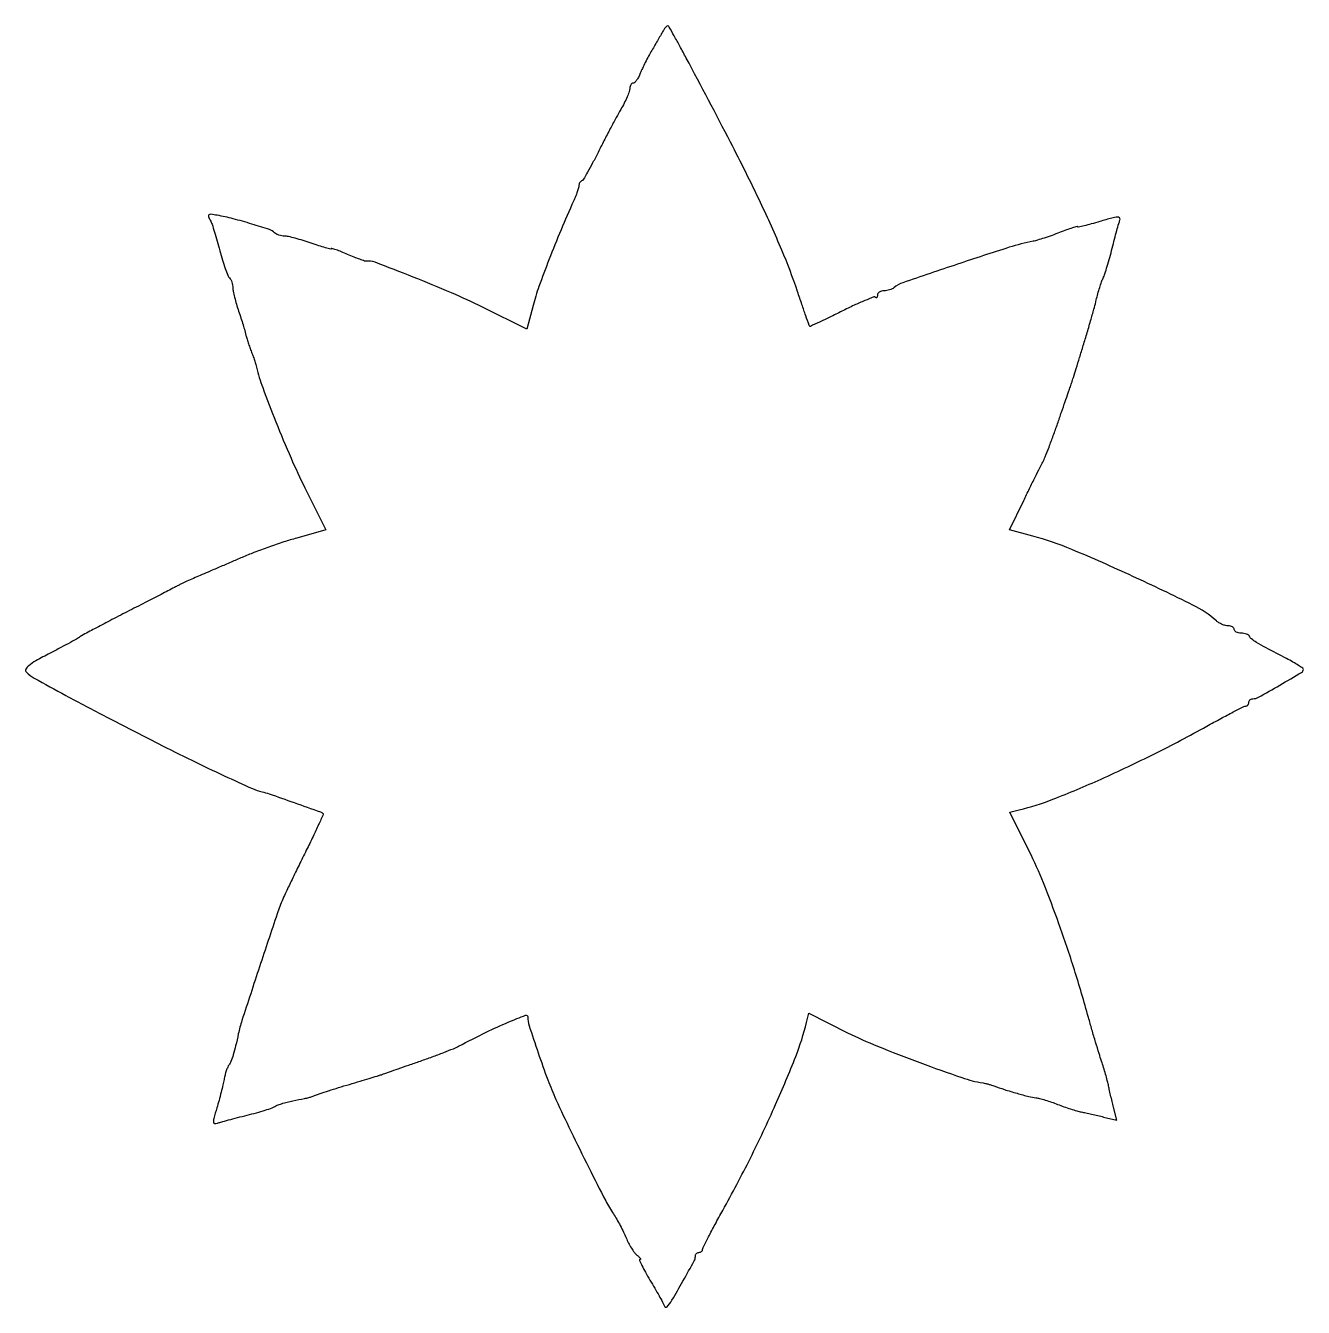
# Model space of a CAD drawing. Extents: x 1 to 352, y 0 to 352.
import ezdxf

# ---------------------------------------------------------------- set-up
doc = ezdxf.new("R2010")
doc.units = 0

msp = doc.modelspace()

# ---------------------------------------------------------------- linework, layer by layer
msp.add_lwpolyline([(176.134531, 350.335646, -0.002876), (175.601406, 349.395942, -0.000931), (174.801739, 348.011096, -0.000928), (173.906878, 346.474614, -0.001042), (173.04025, 345, 0.009562), (172.169554, 343.45894, 0.007037), (171.262002, 341.720312, 0.007116), (170.449888, 340.05098, 0.015724), (169.888915, 338.75, -0.026534), (169.407605, 337.696957, -0.035982), (168.857927, 336.807813, -0.039095), (168.319829, 336.173846, -0.199813), (167.902175, 336, 0.160307), (167.558062, 335.886763, 0.096671), (167.265014, 335.56726, 0.078265), (167.067096, 335.090229, 0.059337), (167, 334.526841, -0.087677), (166.854843, 333.70541, -0.015077), (166.265647, 332.230101, -0.016014), (165.457162, 330.522276, -0.0137), (164.500074, 328.776841, 0.00783), (163.285179, 326.621649, 0.002906), (161.641268, 323.553197, 0.002879), (159.886574, 320.184911, 0.003472), (158.278504, 317, -0.006115), (156.795967, 314.101899, -0.009091), (155.42143, 311.605208, -0.004849), (154.2101, 309.543192, -0.157629), (153.778431, 309.166667, 0.097158), (153.480708, 308.963727, 0.063932), (153.228664, 308.632936, 0.06111), (153.058069, 308.230946, 0.069932), (153, 307.817796, -0.071006), (152.917747, 307.241521, -0.011897), (152.579211, 306.174928, -0.012821), (152.115949, 304.932023, -0.011063), (151.567528, 303.651129, 0.007289), (148.106975, 295.734322, 0.006821), (144.798794, 287.543827, 0.006931), (142.044435, 280.144779, 0.020608), (140.43893, 274.978318), (138.703427, 268.456636), (126.533897, 274.50235, 0.013597), (118.014049, 278.449862, 0.007676), (107.487456, 282.793363, 0.003268), (97.031036, 286.842424, 0.124535), (94.547206, 287.129636, -0.118316), (94.187857, 287.166731, -0.004088), (92.853263, 287.648728, -0.007443), (91.279852, 288.258344, -0.005108), (89.512869, 288.994484, 0.006833), (87.781941, 289.708608, 0.011913), (86.325655, 290.24648, 0.006114), (85.134018, 290.638405, 0.506809), (85, 290.540149, -0.491307), (84.860816, 290.432693, -0.00439), (83.391714, 290.830843, -0.010207), (81.624773, 291.365538, -0.005931), (79.524983, 292.075686, 0.009456), (77.295035, 292.812377, 0.010606), (75.122163, 293.434733, 0.009958), (73.255221, 293.887304, 0.054531), (72.224983, 294, -0.045377), (71.456539, 294.069883, -0.037004), (70.657026, 294.278601, -0.038367), (69.945103, 294.58467, -0.075605), (69.45, 294.94843, 0.116751), (68.083398, 295.790294, 0.006307), (63.214558, 297.33413, 0.010815), (58.052914, 298.778304, 0.018047), (53.645896, 299.741128, 0.012357), (51.979751, 300.000264, 0.192686), (51.431086, 299.859509, 0.337298), (51.306116, 299.438171, 0.030967), (51.784565, 298.378779, -0.038034), (52.267293, 297.268386, -0.006989), (52.971103, 295.14514, -0.007472), (53.724287, 292.631805, -0.006736), (54.429736, 290.008933, 0.009546), (55.132603, 287.453005, 0.012421), (55.878429, 285.14293, 0.01011), (56.583093, 283.25569, 0.102311), (57.041067, 282.558933, -0.073207), (57.408749, 282.064319, -0.038671), (57.718313, 281.363202, -0.03746), (57.929386, 280.581102, -0.047213), (58, 279.834947, 0.049665), (58.096453, 278.866307, 0.010722), (58.464331, 277.220725, 0.011088), (58.975594, 275.325986, 0.010392), (59.5807, 273.414051, -0.003862), (60.210092, 271.512091, -0.004161), (60.794154, 269.647312, -0.003936), (61.269354, 268.039258, -0.019829), (61.491901, 267.129103, 0.02168), (61.697384, 266.302006, 0.00702), (62.071236, 265.097299, 0.006984), (62.524921, 263.768051, 0.007793), (63, 262.5, -0.006225), (63.47604, 261.241412, -0.005789), (63.932628, 259.940625, -0.005781), (64.311783, 258.774795, -0.019416), (64.521254, 258, 0.032089), (66.177001, 252.438732, 0.006819), (69.80507, 243.005507, 0.007568), (73.959015, 233.0682, 0.012962), (77.761488, 224.927934), (83.537023, 213.355868), (75.547256, 211.116984, 0.010122), (71.977511, 210.038279, 0.006322), (67.839789, 208.637891, 0.006343), (63.795488, 207.153928, 0.011461), (60.528744, 205.821483, -0.000401), (57.508126, 204.510778, -0.000318), (54.242819, 203.099479, -0.000322), (51.213172, 201.794638, -0.000806), (49, 200.847358, 0.003011), (47.167181, 200.053295, 0.003202), (45.38125, 199.253045, 0.003048), (43.852943, 198.545166, 0.014757), (43, 198.11258, -0.005516), (41.951955, 197.556461, -0.00024), (38.26875, 195.656073, -0.000409), (33.897778, 193.408004, -0.000292), (29, 190.897655, 0.001446), (24.172782, 188.409386, 0.002246), (20.025, 186.232436, 0.000653), (16.430887, 184.31942, 0.073876), (16, 184, -0.06963), (15.590132, 183.690762, -0.001496), (13.381781, 182.471875, -0.003412), (10.780119, 181.069039, -0.002292), (7.78904, 179.5, 0.007552), (3.889992, 177.402069, 0.041865), (1.917044, 176.074155, 0.113821), (1.148263, 175.09985, 0.316305), (1.28915, 174.285604, 0.070104), (3.420646, 172.676001, 0.002715), (12.094924, 167.92165, 0.00433), (23.22671, 162.022748, 0.002123), (37.5, 154.693451, 0.004129), (46.725879, 150.100851, 0.004743), (55.611562, 145.87264, 0.003016), (63.359239, 142.33232, 0.052252), (65.995596, 141.46398, -0.030595), (67.97466, 140.905712, -0.001312), (74.805859, 138.498967, -0.000542), (82.033607, 135.922343, -0.085318), (82.780726, 135.500746, -0.340147), (82.832393, 135.28115, -0.001006), (81.538578, 132.435115, -0.004943), (80.017845, 129.192876, -0.002998), (78.157927, 125.385941, 0.001477), (76.168152, 121.344436, 0.001574), (74.244279, 117.37587, 0.001494), (72.610206, 113.951737, 0.007317), (71.720671, 112, 0.022504), (70.160238, 107.952914, 0.000955), (65.315222, 93.386039, 0.00083), (60.468415, 78.638255, 0.026932), (59.492701, 75, -0.006667), (58.760384, 71.748068, -0.014017), (58.087582, 69.247807, -0.016028), (57.470568, 67.40415, -0.08021), (56.93563, 66.459112, 0.067967), (56.579777, 65.864696, 0.019225), (56.193547, 64.854746, 0.018996), (55.841011, 63.668321, 0.019023), (55.579731, 62.459112, -0.013431), (55.27985, 60.991998, -0.005028), (54.783507, 58.950868, -0.004977), (54.198011, 56.737008, -0.006016), (53.602871, 54.671501, 0.005335), (52.767055, 51.785465, 0.075278), (52.637453, 50.719177, 0.368579), (52.964582, 50.357716, 0.124478), (53.726726, 50.448629, -0.022251), (54.695341, 50.771675, -0.002941), (56.779378, 51.351896, -0.003407), (59.260761, 52.008917, -0.002851), (61.902483, 52.673125, 0.006852), (64.50225, 53.348945, 0.008989), (66.855729, 54.041028, 0.006919), (68.797474, 54.67981, 0.08044), (69.5, 55.056511, -0.074395), (70.123034, 55.40029, -0.013367), (71.38125, 55.829799, -0.014163), (72.895277, 56.255188, -0.012385), (74.5, 56.615403, 0.000988), (77.680454, 57.253557, 0.012744), (78.860993, 57.52435, 0.024865), (79.753218, 57.801018, 0.008829), (81, 58.28182, -0.017949), (81.956647, 58.630834, -0.001817), (84.2625, 59.370216, -0.002274), (87.018264, 60.229061, -0.00181), (90, 61.131681, 0.000009), (92.910439, 62.001287, 0.000013), (95.44375, 62.758331, 0.000005), (97.625388, 63.410367, 0.00032), (98, 63.522594, 0.01001), (98.282652, 63.613675, 0.001898), (98.79375, 63.791913, 0.002026), (99.389058, 64.004774, 0.001859), (100, 64.228593, -0.004507), (100.965098, 64.576371, -0.000399), (103.409375, 65.430179, -0.000521), (106.326684, 66.443201, -0.000406), (109.5, 67.53853, 0.004509), (112.746118, 68.688881, 0.004888), (115.884375, 69.867849, 0.004612), (118.553954, 70.929049, 0.023624), (120, 71.600701, -0.006534), (127.581151, 75.442095, -0.013375), (133.640855, 78.215185, -0.008717), (138.360159, 80.127531, -0.526458), (139, 79.688271, 0.077736), (139.382636, 77.242031, 0.004219), (141.837027, 69.804775, 0.007256), (144.484334, 62.36142, 0.017858), (146.700298, 57, 0.005788), (150.797966, 48.27838, 0.003802), (155.707667, 38.328783, 0.002685), (160.397361, 29.127806, 0.029095), (162.52184, 25.542446, -0.016741), (163.409927, 24.124707, -0.009684), (164.38645, 22.365593, -0.009671), (165.298788, 20.560861, -0.016003), (165.989683, 19, 0.022842), (166.645853, 17.570716, 0.021202), (167.444828, 16.17028, 0.021732), (168.262161, 14.986577, 0.064052), (168.953393, 14.281803, -0.021191), (169.501569, 13.811062, -0.052817), (169.846802, 13.41211, -0.139275), (169.93492, 13.155713, -0.416359), (169.822955, 13.031803, 0.52341), (169.681983, 12.806678, 0.010431), (170.338584, 11.358987, 0.015292), (171.279577, 9.539296, 0.008546), (172.529032, 7.381771, -0.003305), (173.854417, 5.14746, -0.00429), (175.037923, 3.081439, -0.003243), (176.002539, 1.337113, -0.038377), (176.319172, 0.631771, 0.05023), (176.509125, 0.234083, 0.100462), (176.744663, -0.020667, 0.163574), (176.984115, -0.094748, 0.200675), (177.196095, 0, 0.056117), (178.574266, 1.842314, 0.004494), (181.602193, 7.116549, 0.002524), (184.691113, 12.676319, 0.126182), (185, 13.880811, -0.08812), (185.075901, 14.308136, -0.094692), (185.29375, 14.671238, -0.100036), (185.618514, 14.914138, -0.111146), (186, 15, 0.078041), (186.382012, 15.059991, 0.090351), (186.70625, 15.233663, 0.100781), (186.923011, 15.492083, 0.124911), (187, 15.795448, -0.117587), (187.133709, 16.35614, -0.00188), (188.626847, 19.281383, -0.004828), (190.415715, 22.672852, -0.003169), (192.538202, 26.545448, 0.011064), (200.110177, 40.893915, 0.011027), (207.048763, 55.579159, 0.011302), (212.588266, 68.801331, 0.03451), (215.509431, 78.075416), (216.12918, 80.650832), (226.81459, 75.322172, 0.019436), (235.00399, 71.628336, 0.007381), (246.692969, 67.093294, 0.006105), (258.195306, 62.983984, 0.042209), (264, 61.523118, -0.016113), (264.68269, 61.388702, -0.00914), (265.5, 61.184435, -0.009119), (266.316866, 60.94828, -0.014835), (267, 60.7148, 0.01282), (269.874735, 59.719333, 0.007613), (273.346633, 58.673837, 0.006786), (276.622503, 57.789403, 0.033567), (278.5, 57.4419, -0.034153), (279.532751, 57.249498, -0.010018), (281.0875, 56.815015, -0.010011), (282.82187, 56.254547, -0.010589), (284.5, 55.63482, 0.009044), (286.214679, 54.99557, 0.007526), (288.059375, 54.376654, 0.007611), (289.765865, 53.861023, 0.020372), (291, 53.562307, -0.004815), (292.211338, 53.308713, -0.002054), (293.827244, 52.947179, -0.002032), (295.547405, 52.547528, -0.002671), (297.114021, 52.167986), (300.728042, 51.271958), (299.832014, 54.885979, -0.002453), (299.451751, 56.452593, -0.001866), (299.049919, 58.172756, -0.001886), (298.68521, 59.788647, -0.004418), (298.427813, 61, 0.014553), (298.139222, 62.234534, 0.005519), (297.667446, 63.940625, 0.00546), (297.113456, 65.785355, 0.006645), (296.552936, 67.5, -0.007412), (295.879399, 69.571129, -0.002359), (294.936664, 72.675, -0.002354), (293.918696, 76.143803, -0.002621), (292.969934, 79.5, 0.008698), (289.089861, 92.614539, 0.009433), (284.853157, 105.233479, 0.010102), (280.5933, 116.449054, 0.019635), (276.666136, 125.18541), (271.349168, 135.87082), (273.924584, 136.490569, 0.03451), (283.198669, 139.411734, 0.011302), (296.420841, 144.951237, 0.011027), (311.106085, 151.889823, 0.011064), (325.454552, 159.461798, -0.003169), (329.327148, 161.584285, -0.004828), (332.718617, 163.373153, -0.00188), (335.64386, 164.866291, -0.117587), (336.204552, 165, 0.124911), (336.507917, 165.076989, 0.100781), (336.766337, 165.29375, 0.090351), (336.940009, 165.617988, 0.078041), (337, 166, -0.105892), (337.081721, 166.381546, -0.099308), (337.313511, 166.70625, -0.096192), (337.659853, 166.923907, -0.092583), (338.067272, 167, 0.127829), (339.647849, 167.410799, 0.003999), (345.503092, 170.736562, 0.00249), (351.505581, 174.249768, 0.255745), (351.980845, 175.050734, 0.255496), (351.82831, 175.35438, 0.007877), (350.624346, 176.159162, 0.013665), (349.122225, 177.072185, 0.008815), (347.336078, 178.050734, -0.00163), (341.726166, 181.020161, -0.012637), (339.145874, 182.481676, -0.024504), (337.716593, 183.437891, -0.139982), (337.166667, 184.155291, 0.154364), (336.903246, 184.479603, 0.055853), (336.368229, 184.751867, 0.048768), (335.674687, 184.937616, 0.04108), (334.916667, 185, -0.050201), (334.183242, 185.073823, -0.070178), (333.563021, 185.29375, -0.090315), (333.145793, 185.61825, -0.184457), (333, 186, 0.163711), (332.871663, 186.381457, 0.095919), (332.509068, 186.70625, 0.077105), (331.967946, 186.925714, 0.057913), (331.328741, 187, -0.066297), (330.574471, 187.100454, -0.035398), (329.684659, 187.410782, -0.034514), (328.805862, 187.863094, -0.045172), (328.078741, 188.398408, 0.066476), (321.653819, 192.720224, 0.006859), (305.142171, 200.60827, 0.008726), (288.356163, 207.994004, 0.034173), (277.645642, 211.647436), (271.244208, 213.353176), (275.167707, 221.426588, -0.000844), (276.765751, 224.700831, -0.000932), (278.32293, 227.86281, -0.000864), (279.662375, 230.558186, -0.004784), (280.399299, 232, 0.023624), (281.070951, 233.446046, 0.004612), (282.132151, 236.115625, 0.004888), (283.311119, 239.253882, 0.004509), (284.46147, 242.5, -0.000277), (285.55588, 245.67332, -0.000355), (286.566122, 248.590625, -0.000271), (287.41616, 251.035392, -0.00308), (287.758815, 252, 0.002822), (287.989203, 252.647511, 0.002205), (288.232301, 253.353125, 0.002229), (288.452824, 254.012138, 0.005441), (288.607796, 254.5, -0.000798), (288.82241, 255.198021, -0.000033), (289.597186, 257.703125, -0.000057), (290.515645, 260.67091, -0.000041), (291.546631, 264, 0.002943), (292.622776, 267.547646, 0.002774), (293.678874, 271.178125, 0.002757), (294.578973, 274.405006, 0.009636), (295.107755, 276.5, -0.009985), (295.532558, 278.178096, -0.008771), (296.041544, 279.9125, -0.008849), (296.556113, 281.461691, -0.026037), (296.983459, 282.5, 0.030536), (297.444673, 283.649868, 0.006238), (298.109103, 285.738992, 0.006549), (298.820349, 288.190692, 0.006107), (299.484626, 290.717846, -0.002714), (300.120613, 293.205918, -0.003257), (300.746909, 295.539567, -0.002795), (301.298195, 297.498679, -0.021632), (301.600297, 298.400774, 0.271033), (301.502304, 298.996841, 0.241158), (300.91908, 299.247025, 0.05067), (299.401879, 298.987669, 0.00586), (296.081251, 298.024601, -0.005564), (293.749049, 297.346705, -0.009516), (291.786367, 296.839874, -0.003767), (290.143582, 296.461897, -0.479794), (290, 296.577081, 0.500078), (289.861886, 296.68064, 0.00529), (288.538103, 296.27893, 0.011138), (286.932076, 295.733346, 0.006428), (285.023329, 295.009196, -0.007108), (282.951247, 294.226303, -0.006936), (280.840765, 293.495948, -0.006861), (278.970031, 292.905827, -0.025676), (277.773329, 292.61233, 0.029766), (271.197641, 290.942502, 0.003603), (257.004516, 286.311335, 0.001561), (241.958498, 281.229356, 0.098325), (239.55, 279.834716, -0.072194), (239.057557, 279.514362, -0.034494), (238.350312, 279.245198, -0.033292), (237.558866, 279.061441, -0.040416), (236.8, 279, 0.062967), (236.111772, 278.912984, 0.081061), (235.52875, 278.657292, 0.09825), (235.138605, 278.278266, 0.152154), (235, 277.833333, -0.045406), (234.962574, 277.422057, -0.134221), (234.840696, 277.168679, -0.259609), (234.662587, 277.104149, -0.157533), (234.457687, 277.208979, 0.297452), (233.998742, 277.30544, 0.005218), (231.532027, 276.31589, 0.011264), (228.616808, 275.033321, 0.007038), (225.259537, 273.40713, -0.002778), (221.926005, 271.757232, -0.00457), (219.086127, 270.403254, -0.000875), (216.586704, 269.244835, -0.322949), (216.398678, 269.281484, -0.104084), (216.278439, 269.479315, -0.000347), (215.33101, 272.174705, -0.001894), (214.271121, 275.233803, -0.001184), (213.051964, 278.823894, 0.018455), (208.744401, 290.202022, 0.011517), (202.907118, 303.20878, 0.008313), (194.658644, 319.794461, 0.003066), (182.496336, 342.914828, 0.001693), (180.744072, 346.170269, 0.002586), (179.19978, 348.981416, 0.000907), (177.851093, 351.396359, 0.068672), (177.582859, 351.750475, 0.336861), (177.34872, 351.782409, 0.064943), (176.983825, 351.508456, 0.045879), (176.55877, 351.009312, 0.025858)], format="xyb", close=True)

doc.saveas('drawing.dxf')
